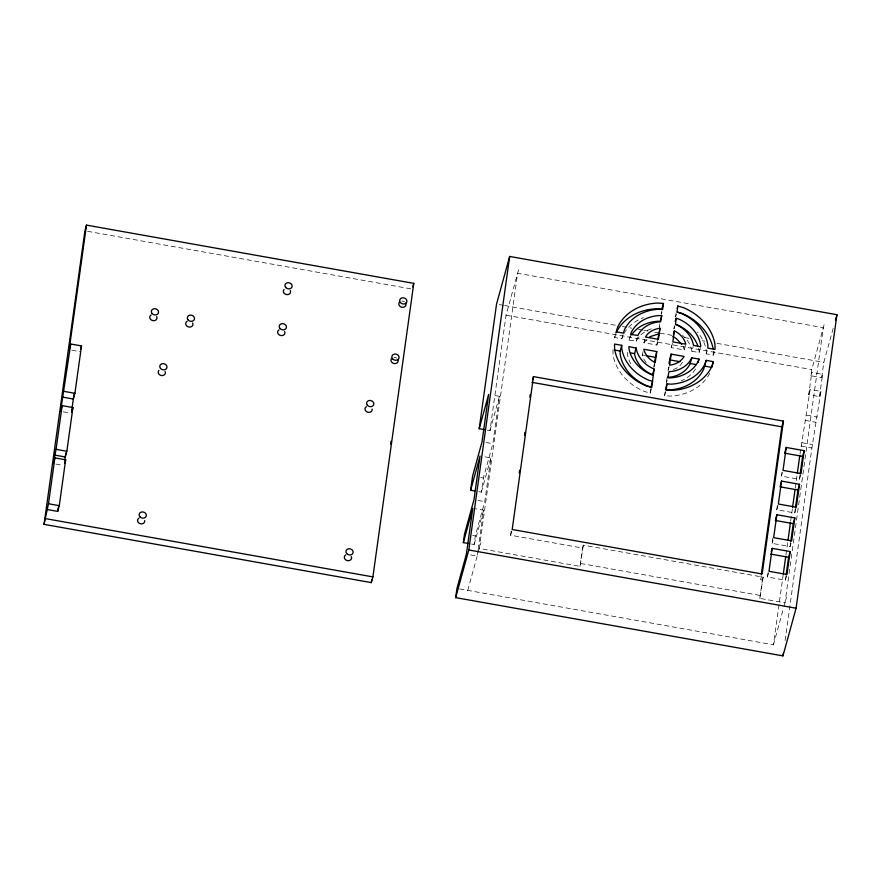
<?xml version="1.0" encoding="UTF-8"?>
<svg xmlns="http://www.w3.org/2000/svg" width="881" height="881" viewBox="0 0 881 881"><rect width="100%" height="100%" fill="white"/><g stroke="black" fill="none" stroke-linecap="round" stroke-linejoin="round"><path stroke-width="0.66" stroke-dasharray="4.41 3.3" d="M471.434 544.04L474.121 544.513L475.322 535.956L484.77 501.641L490.86 457.878L484.121 456.677M478.713 491.708L481.411 492.182L483.383 478.009L492.831 443.705L499.428 396.307L492.688 395.106M487.281 430.137L489.979 430.622L506.057 315.189L519.173 267.538M477.943 550.68L477.194 556.076L469.099 554.634M478.13 549.326L483.581 510.209L475.487 508.766M583.332 545.163L579.995 566.373L479.286 548.445L517.599 273.253L823.306 327.666L784.993 602.857L759.818 598.375L763.166 577.176L583.332 545.163L582.55 548.026L510.617 535.219L511.178 531.166M579.995 566.373L582.55 548.026M612.967 349.768L613.044 354.867A51.23 43.114 15.4 0 0 644.429 391.472L650.178 393.168L650.861 388.279M653.812 367.091L654.319 363.413M644.837 339.306L643.89 342.742L656.874 345.044L657.391 341.365M659.825 323.834L659.318 327.512L660.265 324.076M661.191 314.054L661.532 311.61M709.756 373.302A51.23 43.114 15.4 0 1 670.496 396.109L664.56 395.723L665.078 392.056M666.432 382.277L667.115 377.376M668.194 369.657L668.536 367.201M685.506 345.341L684.251 349.922L671.267 347.61L671.774 343.931M673.877 328.844L674.218 326.399M675.584 316.62L676.09 312.942M763.166 577.176L762.373 580.028L760.578 579.709L761.14 575.656M759.818 598.375L762.373 580.028M786.645 575.634L785.389 580.216L767.406 577.011L767.968 572.958M791.017 543.148L790.07 546.572L772.086 543.379L772.835 537.983M796.006 508.37L794.75 512.94L776.767 509.747L777.328 505.694M800.697 474.738L799.43 479.308L781.447 476.103L782.009 472.062M459.651 588.937L773.441 644.793L783.11 575.37M785.951 554.942L787.845 541.33M790.697 520.913L792.393 508.667M795.246 488.239L797.14 474.628M799.981 454.211L810.157 389.457L820.949 391.384L811.908 447.966L784.663 643.659M810.905 375.713L811.83 372.388L822.612 374.304L821.698 377.641L810.905 375.713L811.753 369.602L824.88 321.95M820.949 391.384L819.506 396.626L808.714 394.699L811.83 372.388M785.389 580.216L785.951 576.163M790.07 546.572L790.631 542.531M794.75 512.94L795.312 508.899M799.43 479.308L799.992 475.266M821.698 377.641L823.823 362.355L833.668 326.609M819.506 396.626L822.612 374.304M489.979 430.622L499.428 396.307M481.411 492.182L490.86 457.878M474.121 544.513L483.581 510.209M467.745 590.38L477.887 553.532M478.24 552.255L480.861 542.729M510.617 535.219L511.872 530.648M622.856 335.529L621.854 338.811L614.663 337.533L616.237 331.818M621.854 338.811L623.12 334.24M639.132 336.773A29.271 24.635 15.4 0 0 636.313 341.167L629.056 340.099L630.311 335.518M636.247 341.376L637.503 336.806M646.158 362.697L643.251 358.292L642.194 354.966L643.13 351.541M661.334 314.132L661.972 311.852M656.874 345.044L657.821 341.619M653.955 367.179L654.902 363.743M650.178 393.168L651.753 387.453M675.727 316.697L676.355 314.407M674.02 328.921L674.967 325.496M671.267 347.61L672.522 343.039M668.018 370.879L669.285 366.309M666.587 382.354L667.214 380.063M664.56 395.723L666.135 390.008M700.351 347.984L699.085 352.565L691.893 351.277L693.16 346.707M714.425 351.695L713.478 355.12L706.287 353.843L707.223 350.407M781.447 476.103L782.394 472.679M776.767 509.747L778.033 505.165M808.714 394.699L810.157 389.457M760.578 579.709L761.36 576.857M772.086 543.379L773.033 539.943M767.406 577.011L768.661 572.441M773.441 644.793L783.55 608.099M783.914 606.789L786.568 597.142M614.663 337.533L615.764 333.91M629.056 340.099L629.585 338.348A36.595 30.791 15.4 0 1 630.873 335.98M643.89 342.742L648.779 337.555M682.544 362.146L680.628 364.943L676.674 368.137L671.796 370.251M87.615 231.318L410.843 288.847M499.241 304.584L503.304 305.3M504.659 305.542L616.909 325.518M622.316 326.488L631.787 328.173M638.549 329.373L642.601 330.1M643.956 330.331L648.009 331.058M654.77 332.258L658.834 332.985M660.177 333.227L675.055 335.87M684.526 337.555L689.933 338.524M702.113 340.683L704.811 341.167M716.98 343.337L823.823 362.355M506.057 315.189L811.753 369.602M642.194 354.966L644.782 355.428M806.589 415.149L817.381 417.065M805.146 420.391L815.927 422.307M802.029 442.714L812.822 444.63M801.115 446.039L811.908 447.966M71.846 350.198L79.929 351.64M486.092 442.504L492.831 443.705M480.685 477.535L483.383 478.009M63.267 411.823L70.006 413.024M478.02 500.441L484.77 501.641M472.623 535.472L475.322 535.956M55.988 464.089L62.727 465.289M580.777 563.51L760.611 595.523M683.182 346.596L684.251 349.922M713.412 351.299L713.478 355.12M706.287 353.843L706.232 350.363A43.918 36.958 15.4 0 0 697.345 331.928M699.085 352.565L699.062 350.715A36.595 30.791 15.4 0 0 698.578 348.391M691.893 351.277L691.893 351.056A29.271 24.635 15.4 0 0 682.511 335.342M627.349 352.323L627.382 354.173A36.595 30.791 15.4 0 0 631.754 365.45M623.99 333.381A43.918 36.958 15.4 0 1 643.504 317.667M695.561 368.908A36.595 30.791 15.4 0 1 681.145 380.845M640.939 334.835A29.271 24.635 15.4 0 1 651.786 328.701M394.049 357.356A3.656 3.083 15.4 0 1 396.725 358.149M401.879 301.093A3.656 3.083 15.4 0 1 404.566 301.886"/><path stroke-width="1.32" d="M44.05 524.371L84.917 230.833L86.492 225.118L413.773 283.374L372.905 576.901L371.33 582.616L44.05 524.371L48.477 503.756L54.864 457.889L65.657 459.816L59.269 505.683L57.694 511.398L46.902 509.471M54.479 455.048L65.271 456.975L66.846 451.248L72.925 407.551L62.144 405.623L56.054 449.332L53.289 463.615L54.864 457.889M62.551 397.111L73.332 399.027L74.907 393.311L81.504 345.914L70.722 343.997L60.569 411.339L62.144 405.623M86.492 225.118L69.147 349.713L70.722 343.997M57.694 511.398L58.256 507.346M64.754 460.642L65.822 452.999M71.713 410.678L74.092 393.609M371.33 582.616L371.716 579.907M390.635 444.002L391.01 441.293M484.583 429.653L479.198 428.695L496.543 304.099L509.67 256.448L836.95 314.704L796.083 608.231L782.956 655.882L455.675 597.626L456.953 588.464L466.401 554.149L472.789 508.282L463.34 542.597L468.736 543.555M463.34 542.597L464.529 534.029L473.978 499.725L480.068 455.962L470.619 490.265L474.672 490.981M470.619 490.265L472.59 476.092L482.05 441.777L488.647 394.391L479.198 428.695M455.675 597.626L468.802 549.986L509.67 256.448M519.283 472.987L519.658 470.278M524.558 435.104L524.933 432.395M529.833 397.221L530.208 394.512M533.479 376.616L512.191 529.503L762.153 573.994L783.44 421.107L533.479 376.616L532.531 380.052M654.495 362.19L656.752 351.563L643.769 349.25C645.189 355.186 649.793 360.01 655.211 362.598L656.752 351.563M657.556 340.143L659.99 328.294C654.198 328.855 648.416 331.884 645.465 337.016L658.448 339.328L659.99 328.294M653.46 375.218L651.378 374.601A36.595 30.791 15.4 0 1 628.957 348.458L628.924 346.607L636.126 348.116A29.271 24.635 15.4 0 0 654.054 369.029L651.753 387.453L646.004 385.757A51.23 43.114 15.4 0 1 614.619 349.151L614.542 344.053L621.733 345.33L621.788 348.799A43.918 36.958 15.4 0 0 648.691 380.185L652.601 381.33L651.026 387.056L647.117 385.9A43.918 36.958 15.4 0 1 620.213 354.525L620.158 351.045L621.733 345.33M661.741 315.673L660.64 321.774A29.271 24.635 15.4 0 0 637.888 335.452L630.631 334.384L631.159 332.633A36.595 30.791 15.4 0 1 659.594 315.53L661.741 315.673L660.166 321.389L658.019 321.257A36.595 30.791 15.4 0 0 631.622 334.824M663.448 303.449L662.6 309.561L658.559 309.297A43.918 36.958 15.4 0 0 624.431 329.813L623.429 333.095L616.237 331.818L617.702 326.994A51.23 43.114 15.4 0 1 657.523 303.053L663.448 303.449L661.873 309.165L655.949 308.779A51.23 43.114 15.4 0 0 616.127 332.71M669.053 363.523L669.395 361.067M666.994 383.896L666.135 390.008L672.071 390.393A51.23 43.114 15.4 0 0 711.892 366.463L713.346 361.639L706.155 360.351L705.163 363.644A43.918 36.958 15.4 0 1 671.025 384.16L666.994 383.896L665.728 388.466M671.135 354.118L669.604 365.163C675.386 364.602 681.178 361.573 684.119 356.431L671.135 354.118L669.879 358.699M674.372 330.849L672.842 341.894L685.825 344.207C684.394 338.271 679.791 333.447 674.372 330.849L673.425 334.284M676.134 318.239L675.529 324.428A29.271 24.635 15.4 0 1 693.468 345.341L700.659 346.839L700.637 345A36.595 30.791 15.4 0 0 678.216 318.845L676.134 318.239L675.187 321.664M677.83 306.004L676.982 312.116L680.903 313.273A43.918 36.958 15.4 0 1 707.806 344.647L707.861 348.127L715.053 349.405L714.976 344.306A51.23 43.114 15.4 0 0 683.579 307.7L677.83 306.004L677.203 308.295M761.327 574.302L781.865 426.833L783.44 421.107M772.174 548.356L768.981 571.295L786.964 574.489L790.158 551.561L772.174 548.356L771.227 551.792M776.855 514.724L773.661 537.652L791.645 540.857L794.838 517.929L776.855 514.724L775.588 519.294M781.535 481.092L778.341 504.02L796.325 507.225L799.519 484.297L781.535 481.092L780.28 485.662M786.215 447.46L783.022 470.388L801.005 473.593L804.199 450.654L786.215 447.46L784.641 453.175L802.624 456.38L804.199 450.654M783.297 574.005L785.764 556.307M788.043 539.976L790.499 522.279M792.592 507.302L795.047 489.605M797.327 473.273L799.794 455.576M786.138 574.819L788.583 557.277L790.158 551.561M790.819 541.176L793.263 523.644L794.838 517.929M795.499 507.544L797.944 490.012L799.519 484.297M800.179 473.912L802.624 456.38M782.956 655.882L783.341 653.162M80.567 349.35L81.504 345.914M71.669 412.121L72.925 407.551M64.709 463.241L65.657 459.816M412.826 286.799L413.773 283.374M654.308 369.106L652.48 374.744A29.271 24.635 15.4 0 1 634.54 353.832L636.115 347.885M667.38 377.398A29.271 24.635 15.4 0 0 690.131 363.721L691.772 357.796L698.963 359.074L698.016 362.509M665.419 389.611L669.45 389.876A43.918 36.958 15.4 0 0 703.589 369.359L706.155 360.351M713.346 361.639L711.771 367.355L704.58 366.078M835.496 319.99L836.95 314.704M691.772 357.796L691.706 358.005A29.271 24.635 15.4 0 1 668.954 371.683L667.842 377.773L669.989 377.916A36.595 30.791 15.4 0 0 698.435 360.825L698.963 359.074M649.771 336.751L658.415 334.009M614.167 349.977L620.158 351.045M630.95 352.962L634.54 353.611M646.081 355.66L655.178 357.279M669.56 359.844L679.945 361.684M690.197 363.512L696.188 364.58M531.904 382.343L781.865 426.833M779.96 486.808L797.944 490.012M64.126 391.395L74.907 393.311M775.28 520.44L793.263 523.644M770.6 554.072L788.583 557.277M56.054 449.332L66.846 451.248M468.802 549.986L796.083 608.231M48.477 503.756L59.269 505.683M45.625 518.645L372.905 576.901M677.412 312.061L682.004 313.416A51.23 43.114 15.4 0 1 713.17 348.766M672.798 336.575L676.223 338.48L681.729 344.394M676.641 324.571A36.595 30.791 15.4 0 1 697.884 346.079M144.737 520.594A3.656 3.083 15.4 0 1 139.815 523.556A3.656 3.083 15.4 0 1 138.912 518.16M397.893 359.503A3.656 3.083 15.4 0 1 394.137 363.534A3.656 3.083 15.4 0 1 391.66 358.391M290.29 290.532A3.656 3.083 15.4 0 1 286.534 294.562A3.656 3.083 15.4 0 1 284.056 289.42M156.697 316.576A3.656 3.083 15.4 0 1 155.089 320.42A3.656 3.083 15.4 0 1 150.343 319.021A3.656 3.083 15.4 0 1 151.125 314.935M405.723 303.24A3.656 3.083 15.4 0 1 401.967 307.271A3.656 3.083 15.4 0 1 399.489 302.139M192.664 322.975A3.656 3.083 15.4 0 1 191.056 326.818A3.656 3.083 15.4 0 1 186.309 325.419A3.656 3.083 15.4 0 1 187.091 321.334M372.189 409.103A3.656 3.083 15.4 0 1 367.267 412.066A3.656 3.083 15.4 0 1 366.364 406.67M284.585 331.498A3.656 3.083 15.4 0 1 282.977 335.353A3.656 3.083 15.4 0 1 278.231 333.954A3.656 3.083 15.4 0 1 279.013 329.857M351.288 556.605A3.656 3.083 15.4 0 1 349.669 560.448A3.656 3.083 15.4 0 1 344.934 559.05A3.656 3.083 15.4 0 1 345.715 554.964M165.132 371.496A3.656 3.083 15.4 0 1 161.377 375.526A3.656 3.083 15.4 0 1 158.899 370.394M139.892 516.762A3.656 3.083 15.4 0 0 146.092 516.464A3.656 3.083 15.4 0 0 142.215 511.927A3.656 3.083 15.4 0 0 139.892 516.762M392.64 358.853A3.656 3.083 15.4 0 0 398.851 358.556A3.656 3.083 15.4 0 0 394.963 354.019A3.656 3.083 15.4 0 0 392.64 358.853M285.697 287.492A3.656 3.083 15.4 0 0 291.897 287.195A3.656 3.083 15.4 0 0 288.021 282.669A3.656 3.083 15.4 0 0 285.697 287.492M152.105 313.537A3.656 3.083 15.4 0 0 158.316 313.24A3.656 3.083 15.4 0 0 154.428 308.713A3.656 3.083 15.4 0 0 152.105 313.537M400.47 302.59A3.656 3.083 15.4 0 0 406.681 302.293A3.656 3.083 15.4 0 0 402.793 297.767A3.656 3.083 15.4 0 0 400.47 302.59M188.071 319.946A3.656 3.083 15.4 0 0 194.272 319.638A3.656 3.083 15.4 0 0 190.395 315.112A3.656 3.083 15.4 0 0 188.071 319.946M367.333 405.271A3.656 3.083 15.4 0 0 373.544 404.974A3.656 3.083 15.4 0 0 369.657 400.448A3.656 3.083 15.4 0 0 367.333 405.271M279.993 328.47A3.656 3.083 15.4 0 0 286.193 328.173A3.656 3.083 15.4 0 0 282.316 323.635A3.656 3.083 15.4 0 0 279.993 328.47M346.685 553.565A3.656 3.083 15.4 0 0 352.896 553.268A3.656 3.083 15.4 0 0 349.008 548.742A3.656 3.083 15.4 0 0 346.685 553.565M160.529 368.467A3.656 3.083 15.4 0 0 166.74 368.17A3.656 3.083 15.4 0 0 162.853 363.633A3.656 3.083 15.4 0 0 160.529 368.467"/></g></svg>
